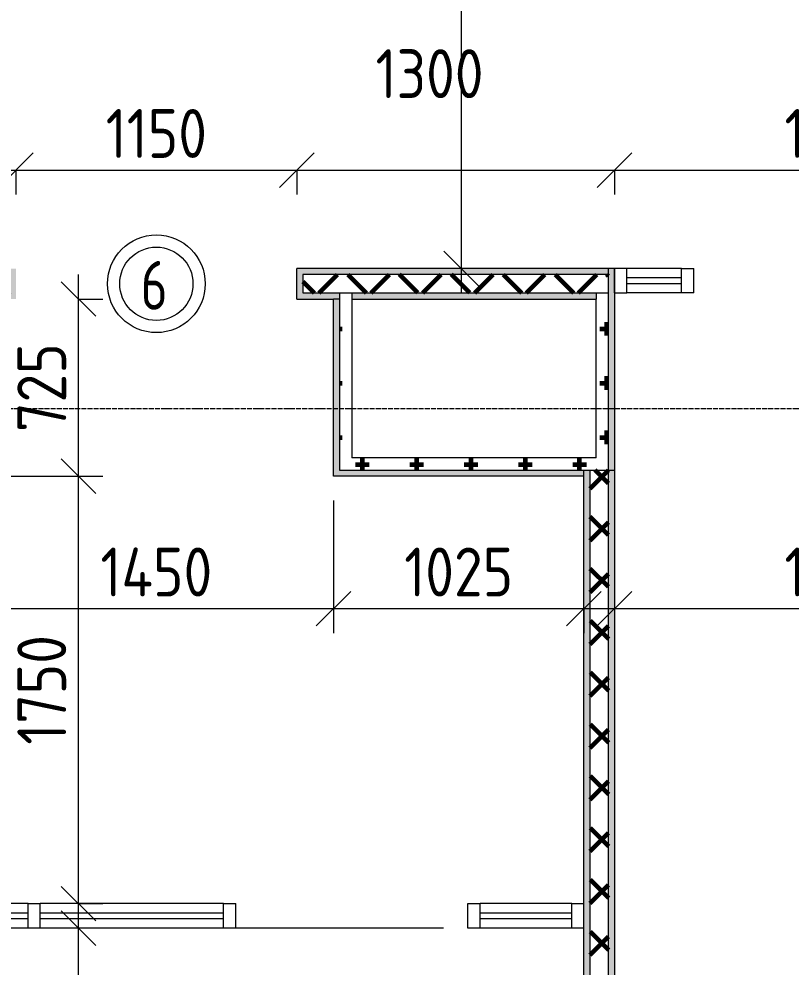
# Model space of a CAD drawing. Header units: millimetres. Extents: x -60946 to 138510, y -262288 to 24501.
# Drawn here: x 36022 to 39182, y -52144 to -48263 of the extents above; entities that cross this region are included whole.
import ezdxf

# ---------------------------------------------------------------- set-up
doc = ezdxf.new("R2010")
doc.units = ezdxf.units.MM
doc.linetypes.add('ADSK_Линия сетки', pattern=[25, 20, -2.5, 0, -2.5])
for name, color, linetype, lineweight in [('2)Тип-2', 3, 'Continuous', 60), ('2)Тип-5', 1, 'Continuous', 60), ('Витраж', 7, 'Continuous', 9), ('Марки дверей', 7, 'Continuous', 20), ('Оси', 7, 'Continuous', 9), ('Панели витража', 7, 'Continuous', 9), ('Размеры', 7, 'Continuous', 9), ('Стены несущие', 7, 'Continuous', 30), ('Стены отделка', 7, 'Continuous', 30), ('Стены штриховка', 7, 'Continuous', 9)]:
    doc.layers.add(name, color=color, linetype=linetype, lineweight=lineweight)
doc.styles.add('GOST Common_2', font='', dxfattribs={"width": 0.9, "height": 250})
doc.styles.add('GOST Common_3', font='', dxfattribs={"width": 0.9, "height": 200})
doc.styles.add('GOST Common_B', font='', dxfattribs={"width": 0.8, "height": 200})
doc.styles.get('GOST Common_2').set_extended_font_data('GOST Common')
doc.styles.get('GOST Common_3').set_extended_font_data('GOST Common')
doc.styles.get('GOST Common_B').set_extended_font_data('GOST Common', bold=True)
doc.dimstyles.new('ADSK_Основной_2_0_1', dxfattribs={"dimscale": 304.8, "dimtxt": 201.142999, "dimasz": 0.463911, "dimexe": 0.328084, "dimexo": 0.328084, "dimgap": 0.164042, "dimtad": 1, "dimdec": 3, "dimrnd": 0.001, "dimdsep": 46, "dimtxsty": 'GOST Common_3', "dimblk1": 'OBLIQUE', "dimblk2": 'OBLIQUE', "dimsah": 1, "dimcen": 0.09, "dimdle": 0.328084, "dimazin": 2, "dimtfac": 1, "dimtdec": 4, "dimtix": 1, "dimtmove": 1, "dimatfit": 3, "dimfxl": 1, "dimtvp": 1, "dimtolj": 1, "dimtzin": 0, "dimlwd": 20, "dimlwe": 20, "dimarcsym": 2})
doc.dimstyles.new('ADSK_Основной_2_0_2', dxfattribs={"dimscale": 304.8, "dimtxt": 201.142999, "dimasz": 0.463911, "dimexe": 0.328084, "dimexo": 0.328084, "dimgap": 0.164042, "dimtad": 1, "dimdec": 3, "dimrnd": 0.001, "dimdsep": 46, "dimtxsty": 'GOST Common_3', "dimblk1": 'OBLIQUE', "dimblk2": 'OBLIQUE', "dimsah": 1, "dimcen": 0.09, "dimdle": 0.328084, "dimazin": 2, "dimtfac": 1, "dimtdec": 4, "dimtix": 1, "dimtmove": 0, "dimatfit": 3, "dimfxl": 1, "dimtvp": 1, "dimtolj": 1, "dimtzin": 0, "dimlwd": 20, "dimlwe": 20, "dimarcsym": 2})
doc.dimstyles.new('ADSK_Основной_2_0_3', dxfattribs={"dimscale": 304.8, "dimtxt": 201.142999, "dimasz": 0.463911, "dimexe": 0.328084, "dimexo": 0.328084, "dimgap": 0.164042, "dimtad": 1, "dimdec": 3, "dimrnd": 0.001, "dimdsep": 46, "dimtxsty": 'GOST Common_2', "dimblk1": 'OBLIQUE', "dimblk2": 'OBLIQUE', "dimsah": 1, "dimcen": 0.09, "dimdle": 0.328084, "dimazin": 2, "dimtfac": 1, "dimtdec": 4, "dimtix": 1, "dimtmove": 0, "dimatfit": 3, "dimfxl": 1, "dimtvp": 1, "dimtolj": 1, "dimtzin": 0, "dimlwd": 20, "dimlwe": 20, "dimarcsym": 2})
pattern_1 = [(45, (1283.93, -48864.63), (-106.066, 106.066), []), (135, (1283.93, -48864.63), (-106.066, -106.066), [])]
pattern_2 = [(0, (1283.93, -48864.63), (111.125, 111.125), [55.562, -166.687]), (90, (1311.72, -48892.41), (-111.125, 111.125), [55.562, -166.687])]

# ---------------------------------------------------------------- blocks, each defined once
blk = doc.blocks.new('Прямоугольный импост - 50х100 мм-3266504-Кладочный план 1-го этажа')
at = {"layer": 'Витраж', "lineweight": 18}
for p, q in [((0, 50), (-50, 50)), ((-50, 50), (-50, -50)), ((0, 50), (0, -50)), ((-50, -50), (0, -50))]:
    blk.add_line(p, q, dxfattribs=at)
blk = doc.blocks.new('Прямоугольный импост - 50х100 мм-3266501-Кладочный план 1-го этажа')
at = {"layer": 'Витраж', "lineweight": 18}
for p, q in [((25, 50), (-25, 50)), ((-25, 50), (-25, -50)), ((25, 50), (25, -50)), ((-25, -50), (25, -50))]:
    blk.add_line(p, q, dxfattribs=at)
blk = doc.blocks.new('Системная панель - ADSK_Cтеклопакет_25 мм-3266513-Кладочный план 1-го этажа')
at = {"layer": 'Панели витража', "lineweight": 18}
for p, q in [((-187.5, 12.5), (187.5, 12.5)), ((-187.5, -12.5), (-187.5, 12.5)), ((187.5, -12.5), (187.5, 12.5)), ((187.5, -12.5), (-187.5, -12.5))]:
    blk.add_line(p, q, dxfattribs=at)
blk = doc.blocks.new('Прямоугольный импост - 50х100 мм-3217253-Кладочный план 1-го этажа')
at = {"layer": 'Витраж'}
for p, q in [((37000, -3020), (36625, -3020)), ((37000, -3120), (36625, -3120))]:
    blk.add_line(p, q, dxfattribs=at)
blk = doc.blocks.new('Системная панель - ADSK_Cтеклопакет_25 мм-3217350-Кладочный план 1-го этажа')
at = {"layer": 'Панели витража', "lineweight": 18}
for p, q in [((-112.5, 12.5), (112.5, 12.5)), ((-112.5, -12.5), (-112.5, 12.5)), ((112.5, -12.5), (112.5, 12.5)), ((112.5, -12.5), (-112.5, -12.5))]:
    blk.add_line(p, q, dxfattribs=at)
blk = doc.blocks.new('Прямоугольный импост - 50х100 мм-3217347-Кладочный план 1-го этажа')
at = {"layer": 'Витраж'}
for p, q in [((37450, -420), (37225, -420)), ((37450, -520), (37225, -520))]:
    blk.add_line(p, q, dxfattribs=at)
blk = doc.blocks.new('Прямоугольный импост - 50х100 мм-3213554-Кладочный план 1-го этажа')
at = {"layer": 'Витраж', "lineweight": 18}
for p, q in [((0, 50), (-50, 50)), ((-50, 50), (-50, -50)), ((0, 50), (0, -50)), ((-50, -50), (0, -50))]:
    blk.add_line(p, q, dxfattribs=at)
blk = doc.blocks.new('Прямоугольный импост - 50х100 мм-3213551-Кладочный план 1-го этажа')
at = {"layer": 'Витраж', "lineweight": 18}
for p, q in [((25, 50), (-25, 50)), ((-25, 50), (-25, -50)), ((25, 50), (25, -50)), ((-25, -50), (25, -50))]:
    blk.add_line(p, q, dxfattribs=at)
blk = doc.blocks.new('Системная панель - ADSK_стемалит_25-3266614-Кладочный план 1-го этажа')
at = {"layer": 'Панели витража', "lineweight": 18}
for p, q in [((-600, 12.5), (600, 12.5)), ((-600, -12.5), (-600, 12.5)), ((600, -12.5), (600, 12.5)), ((600, -12.5), (-600, -12.5))]:
    blk.add_line(p, q, dxfattribs=at)
blk = doc.blocks.new('Прямоугольный импост - 50х100 мм-3266232-Кладочный план 1-го этажа')
at = {"layer": 'Витраж'}
for p, q in [((34775, -3020), (33575, -3020)), ((34775, -3120), (33575, -3120))]:
    blk.add_line(p, q, dxfattribs=at)
blk = doc.blocks.new('Системная панель - ADSK_стемалит_25-3266615-Кладочный план 1-го этажа')
at = {"layer": 'Панели витража', "lineweight": 18}
for p, q in [((-375, 12.5), (375, 12.5)), ((-375, -12.5), (-375, 12.5)), ((375, -12.5), (375, 12.5)), ((375, -12.5), (-375, -12.5))]:
    blk.add_line(p, q, dxfattribs=at)
blk = doc.blocks.new('Прямоугольный импост - 50х100 мм-3266233-Кладочный план 1-го этажа')
at = {"layer": 'Витраж'}
for p, q in [((35575, -3020), (34825, -3020)), ((35575, -3120), (34825, -3120))]:
    blk.add_line(p, q, dxfattribs=at)
blk = doc.blocks.new('М_двери1 - Марка экземпляра 2-3719212-Кладочный план 1-го этажа')
at = {"layer": 'Марки дверей'}
for radius in [2, 1.5]:
    blk.add_circle((0, 0), radius, dxfattribs=at)
blk = doc.blocks.new('_Oblique')
at = {"color": 0, "linetype": 'ByBlock', "lineweight": -2}
blk.add_line((-0.5, -0.5), (0.5, 0.5), dxfattribs=at)
blk = doc.blocks.new('*D3985')
at = {"layer": 'Defpoints', "color": 0, "transparency": 16777216}
for p in [(33888.9, -48781.9), (36008.9, -48781.9), (36008.9, -48881.9)]:
    blk.add_point(p, dxfattribs=at)
at = {"layer": 'Размеры', "color": 0, "lineweight": 20, "transparency": 16777216}
for p, q in [((33788.9, -48881.9), (36108.9, -48881.9)), ((33888.9, -48881.9), (33888.9, -48981.9)), ((36008.9, -48881.9), (36008.9, -48981.9))]:
    blk.add_line(p, q, dxfattribs=at)
at = {"layer": 'Размеры', "color": 0, "lineweight": 20, "transparency": 16777216, "xscale": 141.4, "yscale": 141.4, "zscale": 141.4, "rotation": 180}
blk.add_blockref('_Oblique', (33888.9, -48881.9), dxfattribs=at)
at = {"layer": 'Размеры', "color": 0, "lineweight": 20, "transparency": 16777216, "xscale": 141.4, "yscale": 141.4, "zscale": 141.4}
blk.add_blockref('_Oblique', (36008.9, -48881.9), dxfattribs=at)
at = {"layer": 'Размеры', "color": 0, "lineweight": 9, "transparency": 16777216, "insert": (34948.9, -48731.9), "char_height": 200, "width": 560.473, "attachment_point": 5, "style": 'GOST Common_3'}
blk.add_mtext('\\A1;2120', dxfattribs=at)
blk = doc.blocks.new('*D3986')
at = {"layer": 'Defpoints', "color": 0, "transparency": 16777216}
for p in [(36008.9, -48781.9), (37158.9, -48781.9), (37158.9, -48881.9)]:
    blk.add_point(p, dxfattribs=at)
at = {"layer": 'Размеры', "color": 0, "lineweight": 20, "transparency": 16777216}
for p, q in [((35908.9, -48881.9), (37258.9, -48881.9)), ((36008.9, -48881.9), (36008.9, -48981.9)), ((37158.9, -48881.9), (37158.9, -48981.9))]:
    blk.add_line(p, q, dxfattribs=at)
at = {"layer": 'Размеры', "color": 0, "lineweight": 20, "transparency": 16777216, "xscale": 141.4, "yscale": 141.4, "zscale": 141.4, "rotation": 180}
blk.add_blockref('_Oblique', (36008.9, -48881.9), dxfattribs=at)
at = {"layer": 'Размеры', "color": 0, "lineweight": 20, "transparency": 16777216, "xscale": 141.4, "yscale": 141.4, "zscale": 141.4}
blk.add_blockref('_Oblique', (37158.9, -48881.9), dxfattribs=at)
at = {"layer": 'Размеры', "color": 0, "lineweight": 9, "transparency": 16777216, "insert": (36583.9, -48731.9), "char_height": 200, "width": 515.472, "attachment_point": 5, "style": 'GOST Common_3'}
blk.add_mtext('\\A1;1150', dxfattribs=at)
blk = doc.blocks.new('*D3987')
at = {"layer": 'Defpoints', "color": 0, "transparency": 16777216}
for p in [(37158.9, -48781.9), (38458.9, -48781.9), (38458.9, -48881.9)]:
    blk.add_point(p, dxfattribs=at)
at = {"layer": 'Размеры', "color": 0, "lineweight": 20, "transparency": 16777216}
for p, q in [((37058.9, -48881.9), (38558.9, -48881.9)), ((37158.9, -48881.9), (37158.9, -48981.9)), ((38458.9, -48881.9), (38458.9, -48981.9))]:
    blk.add_line(p, q, dxfattribs=at)
at = {"layer": 'Размеры', "color": 0, "lineweight": 20, "transparency": 16777216, "xscale": 141.4, "yscale": 141.4, "zscale": 141.4, "rotation": 180}
blk.add_blockref('_Oblique', (37158.9, -48881.9), dxfattribs=at)
at = {"layer": 'Размеры', "color": 0, "lineweight": 20, "transparency": 16777216, "xscale": 141.4, "yscale": 141.4, "zscale": 141.4}
blk.add_blockref('_Oblique', (38458.9, -48881.9), dxfattribs=at)
at = {"layer": 'Размеры', "color": 0, "lineweight": 9, "transparency": 16777216, "insert": (37481.1, -48387.2), "char_height": 200, "width": 560.473, "attachment_point": 1, "line_spacing_factor": 1.022761, "style": 'GOST Common_3'}
blk.add_mtext('\\A1;1300', dxfattribs=at)
blk = doc.blocks.new('*D3988')
at = {"layer": 'Defpoints', "color": 0, "transparency": 16777216}
for p in [(38458.9, -48781.9), (40308.9, -48781.9), (40308.9, -48881.9)]:
    blk.add_point(p, dxfattribs=at)
at = {"layer": 'Размеры', "color": 0, "lineweight": 20, "transparency": 16777216}
for p, q in [((38358.9, -48881.9), (40408.9, -48881.9)), ((38458.9, -48881.9), (38458.9, -48981.9)), ((40308.9, -48881.9), (40308.9, -48981.9))]:
    blk.add_line(p, q, dxfattribs=at)
at = {"layer": 'Размеры', "color": 0, "lineweight": 20, "transparency": 16777216, "xscale": 141.4, "yscale": 141.4, "zscale": 141.4, "rotation": 180}
blk.add_blockref('_Oblique', (38458.9, -48881.9), dxfattribs=at)
at = {"layer": 'Размеры', "color": 0, "lineweight": 20, "transparency": 16777216, "xscale": 141.4, "yscale": 141.4, "zscale": 141.4}
blk.add_blockref('_Oblique', (40308.9, -48881.9), dxfattribs=at)
at = {"layer": 'Размеры', "color": 0, "lineweight": 9, "transparency": 16777216, "insert": (39383.9, -48731.9), "char_height": 200, "width": 560.473, "attachment_point": 5, "style": 'GOST Common_3'}
blk.add_mtext('\\A1;1850', dxfattribs=at)
blk = doc.blocks.new('*D3820')
at = {"layer": 'Defpoints', "color": 0, "transparency": 16777216}
for p in [(35858.9, -50134.7), (37308.9, -50134.7), (37308.9, -50677)]:
    blk.add_point(p, dxfattribs=at)
at = {"layer": 'Размеры', "color": 0, "lineweight": 20, "transparency": 16777216}
for p, q in [((35858.9, -50234.7), (35858.9, -50777)), ((37308.9, -50234.7), (37308.9, -50777)), ((35758.9, -50677), (37408.9, -50677))]:
    blk.add_line(p, q, dxfattribs=at)
at = {"layer": 'Размеры', "color": 0, "lineweight": 20, "transparency": 16777216, "xscale": 141.4, "yscale": 141.4, "zscale": 141.4, "rotation": 180}
blk.add_blockref('_Oblique', (35858.9, -50677), dxfattribs=at)
at = {"layer": 'Размеры', "color": 0, "lineweight": 20, "transparency": 16777216, "xscale": 141.4, "yscale": 141.4, "zscale": 141.4}
blk.add_blockref('_Oblique', (37308.9, -50677), dxfattribs=at)
at = {"layer": 'Размеры', "color": 0, "lineweight": 9, "transparency": 16777216, "insert": (36583.9, -50527), "char_height": 200, "width": 580.928, "attachment_point": 5, "style": 'GOST Common_3'}
blk.add_mtext('\\A1;1450', dxfattribs=at)
blk = doc.blocks.new('*D3821')
at = {"layer": 'Defpoints', "color": 0, "transparency": 16777216}
for p in [(37308.9, -50134.7), (38333.9, -50577.1), (38333.9, -50677)]:
    blk.add_point(p, dxfattribs=at)
at = {"layer": 'Размеры', "color": 0, "lineweight": 20, "transparency": 16777216}
for p, q in [((37308.9, -50234.7), (37308.9, -50777)), ((37208.9, -50677), (38433.9, -50677)), ((38333.9, -50677.1), (38333.9, -50777))]:
    blk.add_line(p, q, dxfattribs=at)
at = {"layer": 'Размеры', "color": 0, "lineweight": 20, "transparency": 16777216, "xscale": 141.4, "yscale": 141.4, "zscale": 141.4, "rotation": 180}
blk.add_blockref('_Oblique', (37308.9, -50677), dxfattribs=at)
at = {"layer": 'Размеры', "color": 0, "lineweight": 20, "transparency": 16777216, "xscale": 141.4, "yscale": 141.4, "zscale": 141.4}
blk.add_blockref('_Oblique', (38333.9, -50677), dxfattribs=at)
at = {"layer": 'Размеры', "color": 0, "lineweight": 9, "transparency": 16777216, "insert": (37821.4, -50527), "char_height": 200, "width": 560.473, "attachment_point": 5, "style": 'GOST Common_3'}
blk.add_mtext('\\A1;1025', dxfattribs=at)
blk = doc.blocks.new('*D3825')
at = {"layer": 'Defpoints', "color": 0, "transparency": 16777216}
for p in [(35858.9, -50134.7), (36264.9, -50134.7), (36164.9, -51884.7)]:
    blk.add_point(p, dxfattribs=at)
at = {"layer": 'Размеры', "color": 0, "lineweight": 20, "transparency": 16777216}
for p, q in [((36264.9, -51984.7), (36264.9, -50034.7)), ((35958.9, -50134.7), (36364.9, -50134.7)), ((36264.9, -51884.7), (36364.9, -51884.7))]:
    blk.add_line(p, q, dxfattribs=at)
at = {"layer": 'Размеры', "color": 0, "lineweight": 20, "transparency": 16777216, "xscale": 141.4, "yscale": 141.4, "zscale": 141.4}
for p, rotation in [((36264.9, -50134.7), 90), ((36264.9, -51884.7), 270)]:
    blk.add_blockref('_Oblique', p, dxfattribs=dict(at, rotation=rotation))
at = {"layer": 'Размеры', "color": 0, "lineweight": 9, "transparency": 16777216, "insert": (36114.9, -51009.7), "char_height": 200, "width": 560.473, "attachment_point": 5, "rotation": 90, "style": 'GOST Common_3'}
blk.add_mtext('\\A1;1750', dxfattribs=at)
blk = doc.blocks.new('*D3826')
at = {"layer": 'Defpoints', "color": 0, "transparency": 16777216}
for p in [(36164.9, -49409.7), (36264.9, -49409.7), (35858.9, -50134.7)]:
    blk.add_point(p, dxfattribs=at)
at = {"layer": 'Размеры', "color": 0, "lineweight": 20, "transparency": 16777216}
for p, q in [((36264.9, -50234.7), (36264.9, -49309.7)), ((36264.9, -49409.7), (36364.9, -49409.7)), ((35958.9, -50134.7), (36364.9, -50134.7))]:
    blk.add_line(p, q, dxfattribs=at)
at = {"layer": 'Размеры', "color": 0, "lineweight": 20, "transparency": 16777216, "xscale": 141.4, "yscale": 141.4, "zscale": 141.4}
for p, rotation in [((36264.9, -49409.7), 90), ((36264.9, -50134.7), 270)]:
    blk.add_blockref('_Oblique', p, dxfattribs=dict(at, rotation=rotation))
at = {"layer": 'Размеры', "color": 0, "lineweight": 9, "transparency": 16777216, "insert": (36114.9, -49772.2), "char_height": 200, "width": 454.106, "attachment_point": 5, "rotation": 90, "style": 'GOST Common_3'}
blk.add_mtext('\\A1;725', dxfattribs=at)
blk = doc.blocks.new('*D3828')
at = {"layer": 'Defpoints', "color": 0, "transparency": 16777216}
for p in [(36264.9, -51984.7), (37858.9, -51984.7), (35783.9, -55584.7)]:
    blk.add_point(p, dxfattribs=at)
at = {"layer": 'Размеры', "color": 0, "lineweight": 20, "transparency": 16777216}
for p, q in [((36264.9, -55684.7), (36264.9, -51884.7)), ((37758.9, -51984.7), (36164.9, -51984.7)), ((35883.9, -55584.7), (36364.9, -55584.7))]:
    blk.add_line(p, q, dxfattribs=at)
at = {"layer": 'Размеры', "color": 0, "lineweight": 20, "transparency": 16777216, "xscale": 141.4, "yscale": 141.4, "zscale": 141.4}
for p, rotation in [((36264.9, -51984.7), 90), ((36264.9, -55584.7), 270)]:
    blk.add_blockref('_Oblique', p, dxfattribs=dict(at, rotation=rotation))
at = {"layer": 'Размеры', "color": 0, "lineweight": 9, "transparency": 16777216, "insert": (36114.9, -53784.7), "char_height": 200, "width": 605.475, "attachment_point": 5, "rotation": 90, "style": 'GOST Common_3'}
blk.add_mtext('\\A1;3600', dxfattribs=at)
blk = doc.blocks.new('*D3832')
at = {"layer": 'Defpoints', "color": 0, "transparency": 16777216}
for p in [(40308.9, -50134.7), (38458.9, -50577.1), (40308.9, -50677)]:
    blk.add_point(p, dxfattribs=at)
at = {"layer": 'Размеры', "color": 0, "lineweight": 20, "transparency": 16777216}
for p, q in [((40308.9, -50234.7), (40308.9, -50777)), ((38358.9, -50677), (40408.9, -50677)), ((38458.9, -50677.1), (38458.9, -50777))]:
    blk.add_line(p, q, dxfattribs=at)
at = {"layer": 'Размеры', "color": 0, "lineweight": 20, "transparency": 16777216, "xscale": 141.4, "yscale": 141.4, "zscale": 141.4, "rotation": 180}
blk.add_blockref('_Oblique', (38458.9, -50677), dxfattribs=at)
at = {"layer": 'Размеры', "color": 0, "lineweight": 20, "transparency": 16777216, "xscale": 141.4, "yscale": 141.4, "zscale": 141.4}
blk.add_blockref('_Oblique', (40308.9, -50677), dxfattribs=at)
at = {"layer": 'Размеры', "color": 0, "lineweight": 9, "transparency": 16777216, "insert": (39383.9, -50527), "char_height": 200, "width": 560.473, "attachment_point": 5, "style": 'GOST Common_3'}
blk.add_mtext('\\A1;1850', dxfattribs=at)
blk = doc.blocks.new('*D3682')
at = {"layer": 'Defpoints', "color": 0, "transparency": 16777216}
for p in [(38333.9, -46259.7), (37831.3, -49284.7), (37931.3, -49284.7)]:
    blk.add_point(p, dxfattribs=at)
at = {"layer": 'Размеры', "color": 0, "lineweight": 20, "transparency": 16777216}
for p, q in [((37831.3, -46159.7), (37831.3, -49384.7)), ((38233.9, -46259.7), (37731.3, -46259.7)), ((37831.3, -49284.7), (37731.3, -49284.7))]:
    blk.add_line(p, q, dxfattribs=at)
at = {"layer": 'Размеры', "color": 0, "lineweight": 20, "transparency": 16777216, "xscale": 141.4, "yscale": 141.4, "zscale": 141.4}
for p, rotation in [((37831.3, -46259.7), 90), ((37831.3, -49284.7), 270)]:
    blk.add_blockref('_Oblique', p, dxfattribs=dict(at, rotation=rotation))
at = {"layer": 'Размеры', "color": 0, "lineweight": 9, "transparency": 16777216, "insert": (37656.3, -47772.2), "char_height": 250, "width": 605.475, "attachment_point": 5, "rotation": 90, "style": 'GOST Common_2'}
blk.add_mtext('\\A1;3025', dxfattribs=at)

msp = doc.modelspace()

# ---------------------------------------------------------------- hatches: boundary and pattern name
at = {"layer": '2)Тип-2'}
h = msp.add_hatch(color=256, dxfattribs=at)
h.paths.add_polyline_path([(29283.9343, -49309.6624), (30658.5974, -49309.6624), (30658.5974, -49284.6624), (29283.9343, -49284.6624)])
h.paths.add_polyline_path([(32473.9343, -49309.6624), (32473.9343, -49284.6624), (31908.9343, -49284.6624), (31908.9343, -49309.6624)])
h.paths.add_polyline_path([(37183.9343, -49309.6624), (38433.9343, -49309.6624), (38433.9343, -49284.6624), (37183.9343, -49284.6624)])
h.paths.add_polyline_path([(33263.9343, -49309.6624), (33263.9343, -49284.6624), (33123.9343, -49284.6624), (33123.9343, -49309.6624)])
h.paths.add_polyline_path([(35983.9343, -49309.6624), (35983.9343, -49284.6624), (33913.9343, -49284.6624), (33913.9343, -49309.6624), (34825.1559, -49309.6624)])
h = msp.add_hatch(color=256, dxfattribs=at)
h.paths.add_polyline_path([(38383.9343, -49409.6624), (38383.9343, -49384.6624), (37383.9343, -49384.6624), (37383.9343, -49409.6624), (37770.1007, -49409.6624)])
h.paths.add_polyline_path([(33098.9343, -49409.6624), (33288.9343, -49409.6624), (33288.9343, -49284.6624), (33263.9343, -49284.6624), (33263.9343, -49384.6624), (33123.9343, -49384.6624), (33123.9343, -49284.6624), (33098.9343, -49284.6624)])
h.paths.add_polyline_path([(30658.9343, -49409.6624), (30658.9343, -49384.6624), (29283.9343, -49384.6624), (29283.9343, -49409.6624), (30407.7387, -49409.6624)])
h.paths.add_polyline_path([(37333.9343, -49409.6624), (37333.9343, -49384.6624), (37183.9343, -49384.6624), (37183.9343, -49284.6624), (37158.9343, -49284.6624), (37158.9343, -49409.6624), (37308.9343, -49409.6624)])
h.paths.add_polyline_path([(32498.9343, -49409.6624), (32498.9343, -49284.6624), (32473.9343, -49284.6624), (32473.9343, -49384.6624), (31908.9343, -49384.6624), (31908.9343, -49409.6624)])
h.paths.add_polyline_path([(33888.9343, -49409.6624), (35783.9343, -49409.6624), (35783.9343, -49384.6624), (33913.9343, -49384.6624), (33913.9343, -49284.6624), (33888.9343, -49284.6624)])
h.paths.add_polyline_path([(35858.9343, -49409.6624), (36008.9343, -49409.6624), (36008.9343, -49284.6624), (35983.9343, -49284.6624), (35983.9343, -49384.6624), (35833.9343, -49384.6624), (35833.9343, -49409.6624)])
h = msp.add_hatch(dxfattribs=at)
h.set_pattern_fill('FP_4', color=256, style=0, pattern_type=2)
h.set_pattern_definition(pattern_1)
h.paths.add_polyline_path([(38383.9343, -49384.6624), (38433.9343, -49384.6624), (38433.9343, -49309.6624), (37183.9343, -49309.6624), (37183.9343, -49384.6624), (37770.1007, -49384.6624)])
h.paths.add_polyline_path([(35783.9343, -49384.6624), (35983.9343, -49384.6624), (35983.9343, -49309.6624), (33913.9343, -49309.6624), (33913.9343, -49384.6624), (34825.1559, -49384.6624)])
h.paths.add_polyline_path([(29671.5025, -49384.6624), (30658.9343, -49384.6624), (30658.5974, -49309.6624), (29258.9343, -49309.6624), (29258.9343, -49384.6624), (29283.9343, -49384.6624)])
h.paths.add_polyline_path([(32473.9343, -49384.6624), (32473.9343, -49309.6624), (31908.9343, -49309.6624), (31908.9343, -49384.6624)])
h.paths.add_polyline_path([(33123.9343, -49384.6624), (33263.9343, -49384.6624), (33263.9343, -49309.6624), (33123.9343, -49309.6624)])
for points in [[(38358.9343, -55809.6624), (38358.9343, -50109.6624), (38333.9343, -50109.6624), (38333.9343, -55809.6624)], [(38458.9343, -55809.6624), (38458.9343, -50109.6624), (38433.9343, -50109.6624), (38433.9343, -55809.6624)]]:
    msp.add_hatch(color=256, dxfattribs=at).paths.add_polyline_path(points)
h = msp.add_hatch(dxfattribs=at)
h.set_pattern_fill('FP_4', color=256, style=0, pattern_type=2)
h.set_pattern_definition(pattern_1)
h.paths.add_polyline_path([(38433.9343, -55809.6624), (38433.9343, -50109.6624), (38358.9343, -50109.6624), (38358.9343, -55809.6624)])
at = {"layer": '2)Тип-5', "true_color": 0xd50000}
for points in [[(38458.9343, -50109.6624), (38458.9343, -49284.6624), (38433.9343, -49284.6624), (38433.9343, -50109.6624)], [(37333.9343, -50109.6624), (37333.9343, -49409.6624), (37308.9343, -49409.6624), (37308.9343, -50109.6624)], [(37308.9343, -50134.6624), (38333.9343, -50134.6624), (38333.9343, -50109.6624), (37308.9343, -50109.6624)]]:
    msp.add_hatch(color=12, dxfattribs=at).paths.add_polyline_path(points)
h = msp.add_hatch(dxfattribs=at)
h.set_pattern_fill('FP_6', color=12, style=0, pattern_type=2)
h.set_pattern_definition(pattern_2)
h.paths.add_polyline_path([(37383.9343, -50059.6624), (37383.9343, -49384.6624), (37333.9343, -49384.6624), (37333.9343, -50059.6624)])
h = msp.add_hatch(dxfattribs=at)
h.set_pattern_fill('FP_6', color=12, style=0, pattern_type=2)
h.set_pattern_definition(pattern_2)
h.paths.add_polyline_path([(38383.9343, -50059.6624), (38433.9343, -50059.6624), (38433.9343, -49384.6624), (38383.9343, -49384.6624), (38383.9343, -49990.6172)])
h = msp.add_hatch(dxfattribs=at)
h.set_pattern_fill('FP_6', color=12, style=0, pattern_type=2)
h.set_pattern_definition(pattern_2)
h.paths.add_polyline_path([(37333.9343, -50109.6624), (38433.9343, -50109.6624), (38433.9343, -50059.6624), (37333.9343, -50059.6624)])

# ---------------------------------------------------------------- linework, layer by layer
at = {"layer": 'Оси', "linetype": 'ADSK_Линия сетки', "lineweight": 5}
msp.add_line((63681.4538, -49859.6624), (-23956.1623, -49859.6624), dxfattribs=at)
at = {"layer": 'Стены несущие', "lineweight": 9}
for p, q in [((38433.9343, -49284.6624), (37158.9343, -49284.6624)), ((37158.9343, -49409.6624), (37158.9343, -49284.6624)), ((37158.9343, -49409.6624), (37308.9343, -49409.6624)), ((37383.9343, -49409.6624), (38383.9343, -49409.6624)), ((37383.9343, -49409.6624), (37383.9343, -50059.6624)), ((38383.9343, -50059.6624), (38383.9343, -49409.6624)), ((38383.9343, -50059.6624), (37383.9343, -50059.6624)), ((38333.9343, -55809.6624), (38333.9343, -50134.6624)), ((38458.9343, -50109.6624), (38458.9343, -55809.6624))]:
    msp.add_line(p, q, dxfattribs=at)
at = {"layer": 'Стены отделка', "lineweight": 18}
for p, q in [((38458.9343, -49284.6624), (38433.9343, -49284.6624)), ((38458.9343, -49284.6624), (38458.9343, -50109.6624)), ((37308.9343, -50134.6624), (37308.9343, -49409.6624)), ((38333.9343, -50134.6624), (37308.9343, -50134.6624))]:
    msp.add_line(p, q, dxfattribs=at)
at = {"layer": 'Стены штриховка', "lineweight": 9}
for p, q in [((38433.9343, -55809.6624), (38433.9343, -49284.6624)), ((38433.9343, -49309.6624), (37183.9343, -49309.6624)), ((37183.9343, -49309.6624), (37183.9343, -49384.6624)), ((37183.9343, -49384.6624), (38433.9343, -49384.6624)), ((37333.9343, -49384.6624), (37333.9343, -50109.6624)), ((37383.9343, -49384.6624), (37383.9343, -49409.6624)), ((38383.9343, -49384.6624), (38383.9343, -49409.6624)), ((37333.9343, -49409.6624), (37308.9343, -49409.6624)), ((37333.9343, -50109.6624), (38458.9343, -50109.6624)), ((38333.9343, -50134.6624), (38333.9343, -50109.6624)), ((38358.9343, -55809.6624), (38358.9343, -50109.6624))]:
    msp.add_line(p, q, dxfattribs=at)

# ---------------------------------------------------------------- block references
at = {"layer": 'Витраж', "rotation": 180}
msp.add_blockref('Прямоугольный импост - 50х100 мм-3213554-Кладочный план 1-го этажа', (38458.9343, -49334.6624), dxfattribs=at)
at = {"layer": 'Витраж'}
for name in ['Прямоугольный импост - 50х100 мм-3217347-Кладочный план 1-го этажа', 'Прямоугольный импост - 50х100 мм-3266232-Кладочный план 1-го этажа', 'Прямоугольный импост - 50х100 мм-3266233-Кладочный план 1-го этажа', 'Прямоугольный импост - 50х100 мм-3217253-Кладочный план 1-го этажа']:
    msp.add_blockref(name, (1283.9343, -48864.6314), dxfattribs=at)
at = {"layer": 'Витраж', "lineweight": 18, "extrusion": (0, 0, -1), "rotation": 180}
for name, p in [('Прямоугольный импост - 50х100 мм-3213551-Кладочный план 1-го этажа', (-38758.9343, -49334.6624)), ('Прямоугольный импост - 50х100 мм-3266501-Кладочный план 1-го этажа', (-36083.9343, -51934.6624)), ('Прямоугольный импост - 50х100 мм-3266501-Кладочный план 1-го этажа', (-36883.9343, -51934.6624)), ('Прямоугольный импост - 50х100 мм-3266501-Кладочный план 1-го этажа', (-37883.9343, -51934.6624)), ('Прямоугольный импост - 50х100 мм-3266504-Кладочный план 1-го этажа', (-38333.9343, -51934.6624))]:
    msp.add_blockref(name, p, dxfattribs=at)
at = {"layer": 'Марки дверей', "xscale": 99.99999999999993, "yscale": 99.99999999999993, "zscale": 99.99999999999993}
msp.add_blockref('М_двери1 - Марка экземпляра 2-3719212-Кладочный план 1-го этажа', (36583.9343, -49347.1624), dxfattribs=at)
at = {"layer": 'Панели витража', "lineweight": 18}
for name, p in [('Системная панель - ADSK_Cтеклопакет_25 мм-3217350-Кладочный план 1-го этажа', (38621.4343, -49334.6624)), ('Системная панель - ADSK_стемалит_25-3266614-Кладочный план 1-го этажа', (35458.9343, -51934.6624)), ('Системная панель - ADSK_стемалит_25-3266615-Кладочный план 1-го этажа', (36483.9343, -51934.6624)), ('Системная панель - ADSK_Cтеклопакет_25 мм-3266513-Кладочный план 1-го этажа', (38096.4343, -51934.6624))]:
    msp.add_blockref(name, p, dxfattribs=at)

# ---------------------------------------------------------------- texts
at = {"layer": 'Марки дверей', "lineweight": 5, "insert": (36519.8769, -49253.5035), "char_height": 200, "width": 147.5105, "attachment_point": 1, "style": 'GOST Common_B'}
msp.add_mtext('\\fGOST Common|b1|i0|c204|p34|;\\W.8;6', dxfattribs=at)

# ---------------------------------------------------------------- dimensions: what is measured, and where the dimension line sits
at = {"layer": 'Размеры', "lineweight": 9}
for base, p1, p2, dimstyle, override, picture, middle in [((37831.2657, -49284.6624), (38333.9343, -46259.6624), (37931.2506, -49284.6624), 'ADSK_Основной_2_0_3', {"dimpost": '<>', "dimfxl": 3051.68464}, '*D3682', (37656.2657, -47772.1624)), ((36264.8922, -49409.6624), (35858.9343, -50134.6624), (36164.9073, -49409.6624), 'ADSK_Основной_2_0_2', {"dimpost": '<>', "dimfxl": 786.920869}, '*D3826', (36114.8922, -49772.1624)), ((36264.8922, -50134.6624), (36164.9073, -51884.6624), (35858.9343, -50134.6624), 'ADSK_Основной_2_0_2', {"dimpost": '<>', "dimfxl": 1776.54706}, '*D3825', (36114.8922, -51009.6624)), ((36264.8922, -51984.6624), (35783.9343, -55584.6624), (37858.9343, -51984.6624), 'ADSK_Основной_2_0_2', {"dimpost": '<>', "dimfxl": 4155.192535}, '*D3828', (36114.8922, -53784.6624))]:
    dim = msp.add_linear_dim(base=base, p1=p1, p2=p2, angle=90, dimstyle=dimstyle, override=override, dxfattribs=at)
    dim.commit()
    dim.dimension.update_dxf_attribs({"geometry": picture, "text_midpoint": middle})
dim = msp.add_linear_dim(base=(38458.9343, -48881.9029), p1=(37158.9343, -48781.918), p2=(38458.9343, -48781.918), dimstyle='ADSK_Основной_2_0_1', override={"dimpost": '<>', "dimfxl": 1300}, dxfattribs=at)
dim.commit()
dim.dimension.update_dxf_attribs({"geometry": '*D3987', "text_midpoint": (37761.3206, -48703.8706), "dimtype": 160})
for base, p1, p2, override, picture, middle in [((36008.9343, -48881.9029), (33888.9343, -48781.918), (36008.9343, -48781.918), {"dimpost": '<>', "dimfxl": 2120}, '*D3985', (34948.9343, -48731.9029)), ((37158.9343, -48881.9029), (36008.9343, -48781.918), (37158.9343, -48781.918), {"dimpost": '<>', "dimfxl": 1150}, '*D3986', (36583.9343, -48731.9029)), ((40308.9343, -48881.9029), (38458.9343, -48781.918), (40308.9343, -48781.918), {"dimpost": '<>', "dimfxl": 1850}, '*D3988', (39383.9343, -48731.9029)), ((37308.9343, -50677.0494), (35858.9343, -50134.6624), (37308.9343, -50134.6624), {"dimpost": '<>', "dimfxl": 1450}, '*D3820', (36583.9343, -50527.0494)), ((38333.9343, -50677.0494), (37308.9343, -50134.6624), (38333.9343, -50577.0645), {"dimpost": '<>', "dimfxl": 1116.398067}, '*D3821', (37821.4343, -50527.0494)), ((40308.9343, -50677.0494), (38458.9343, -50577.0645), (40308.9343, -50134.6624), {"dimpost": '<>', "dimfxl": 1902.161834}, '*D3832', (39383.9343, -50527.0494))]:
    dim = msp.add_linear_dim(base=base, p1=p1, p2=p2, dimstyle='ADSK_Основной_2_0_2', override=override, dxfattribs=at)
    dim.commit()
    dim.dimension.update_dxf_attribs({"geometry": picture, "text_midpoint": middle})

doc.saveas('drawing.dxf')
